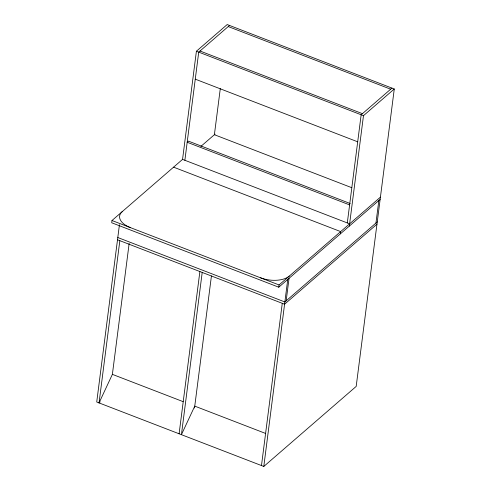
<?xml version="1.0" encoding="UTF-8"?>
<svg xmlns="http://www.w3.org/2000/svg" width="491" height="491" viewBox="0 0 491 491"><rect width="100%" height="100%" fill="white"/><g stroke="black" fill="none" stroke-linecap="round" stroke-linejoin="round"><path stroke-width="0.74" d="M182.554 159.385L111.991 220.514L111.703 222.767L278.778 287.204L380.126 199.401M119.436 224.749L96.727 402.012L263.802 466.45L356.184 386.417L394.273 88.988L227.198 24.55L196.406 51.23L182.554 159.391L349.623 223.822M100.201 401.908L99.047 402.908L119.835 240.67M112.353 374.572L129.158 243.413M184.874 160.281L198.726 52.126L229.518 25.446M220.299 88.57L214.389 134.712L351.777 187.697M179.105 433.786L199.886 271.541M202.206 272.437L181.425 434.676L194.761 406.125L265.527 433.418M194.516 408.039L211.437 275.899M278.778 287.204L279.066 284.952L380.415 197.149M261.482 465.554L282.264 303.315M263.802 466.45L287.757 279.422M286.155 300.848L289.039 278.311M340.367 233.851L340.656 231.592L173.581 167.161M347.303 222.932L361.155 114.771L391.953 88.092M349.334 226.081L363.481 115.667L394.273 88.988M375.953 223.049L378.843 200.512M99.047 402.908L112.384 374.357L183.149 401.65M200.837 146.447L215.095 134.098M377.241 221.932L284.872 301.959L117.797 237.521M376.965 224.178L284.584 304.211L117.509 239.774M228.235 26.557L390.676 89.196M200.009 51.009L362.444 113.66M196.406 51.23L363.481 115.667M195.265 79.161L357.693 141.807M350.181 203.513L188.464 141.144L187.181 142.255L349.61 204.9M111.991 220.514L279.066 284.952M130.459 227.634A21.223 11.121 7.3 0 1 122.204 211.67M289.291 276.089A21.26 11.14 7.3 0 1 260.568 277.82"/></g></svg>
